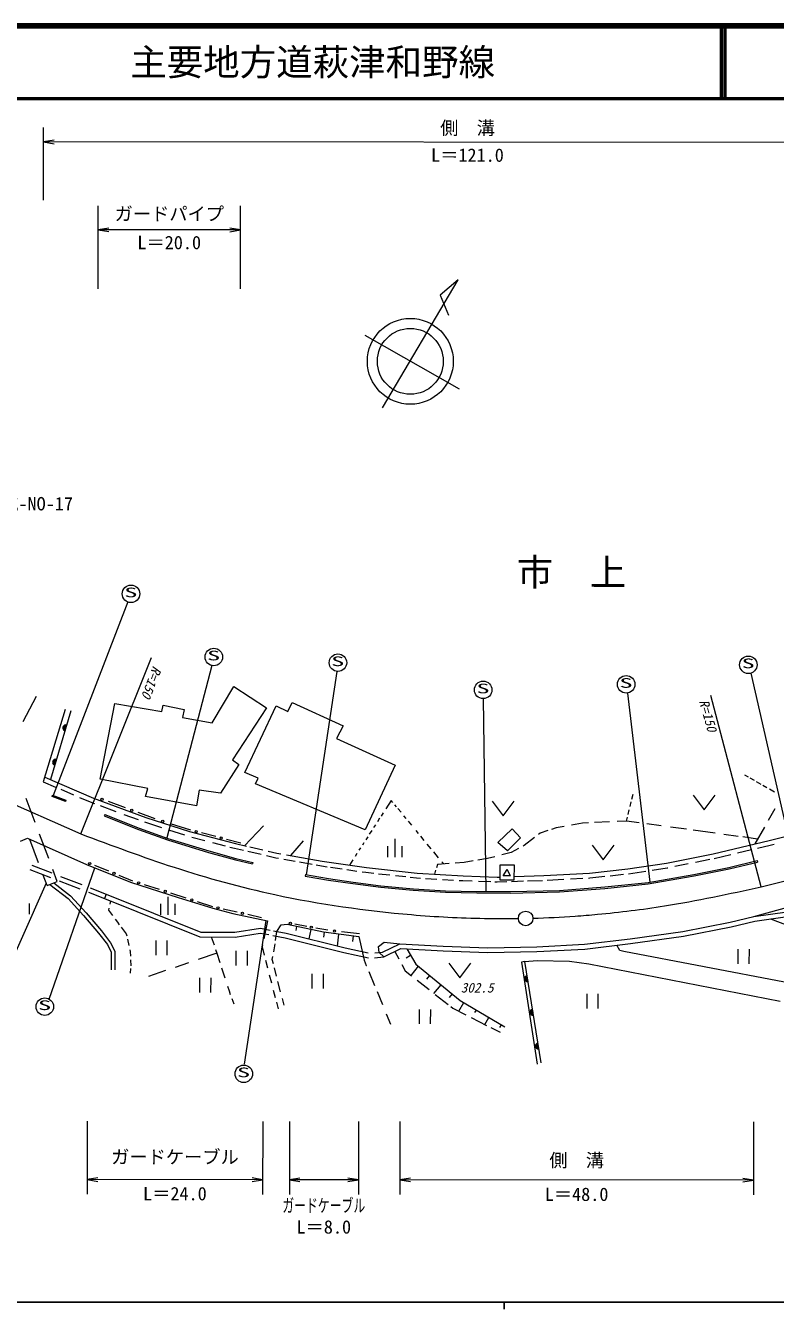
# Model space of a CAD drawing. Units: millimetres, scale not verified. Extents: x 40000 to 680000, y 20000 to 380000.
# Drawn here: x 202393 to 305154, y 204000 to 380000 of the extents above; entities that cross this region are included whole.
import ezdxf
from ezdxf.enums import TextEntityAlignment as Align

# ---------------------------------------------------------------- set-up
doc = ezdxf.new("R2010")
doc.units = ezdxf.units.MM
doc.header["$LTSCALE"] = 1000
for name, color, linetype, lineweight in [('M-BGD', 7, 'Continuous', 13), ('M-TTL', 2, 'Continuous', 140), ('M-TTL-BAND', 7, 'Continuous', 25), ('M-TTL-FRAM', 7, 'Continuous', 13), ('M-TTL-LINE', 7, 'Continuous', 50), ('M-TTL-TXT', 7, 'Continuous', 13)]:
    doc.layers.add(name, color=color, linetype=linetype, lineweight=lineweight)
doc.styles.add('ＭＳ ゴシック', font='')
doc.styles.get('ＭＳ ゴシック').set_extended_font_data('MS Gothic')

# ---------------------------------------------------------------- blocks, each defined once
blk = doc.blocks.new('open_arrow')
at = {"color": 0, "linetype": 'Continuous', "lineweight": -2}
blk.add_lwpolyline([(7.5, 1.25), (0, 0), (7.5, -1.25)], dxfattribs=at)

msp = doc.modelspace()

# ---------------------------------------------------------------- linework, layer by layer
at = {"layer": 'M-BGD'}
for p, q in [((227948, 284402), (230931, 289379)), ((230931, 289379), (235419, 286486)), ((202046, 284599), (203886, 288049)), ((212602, 276678), (214611, 287081)), ((214611, 287081), (221057, 285964)), ((238308, 285950), (238932, 287194)), ((238932, 287194), (245909, 283987)), ((207803, 286250), (204779, 276343)), ((208584, 286070), (205776, 276666)), ((221057, 285964), (221236, 286853)), ((221236, 286853), (224125, 286228)), ((224125, 286228), (223902, 285161)), ((223902, 285161), (227948, 284402)), ((235419, 286486), (230744, 279331)), ((232415, 277611), (236708, 286751)), ((236708, 286751), (238308, 285950)), ((245909, 283987), (245019, 282254)), ((245019, 282254), (253063, 278602)), ((231633, 278708), (229096, 274753)), ((230744, 279331), (231633, 278708)), ((253063, 278602), (248929, 269757)), ((204779, 276343), (206501, 275606)), ((205035, 276941), (211695, 274088)), ((219137, 275428), (212602, 276678)), ((234252, 276819), (232415, 277611)), ((233877, 276043), (234252, 276819)), ((301495, 276952), (300990, 277245)), ((302295, 276490), (301726, 276819)), ((303196, 275969), (302555, 276339)), ((207206, 275304), (208955, 274555)), ((218825, 274317), (219137, 275428)), ((226162, 275200), (225804, 273022)), ((229096, 274753), (226162, 275200)), ((248929, 269757), (233877, 276043)), ((285485, 273962), (285650, 274632)), ((303993, 275507), (303463, 275814)), ((305064, 274888), (304351, 275300)), ((203696, 270764), (202479, 274029)), ((206008, 274306), (206076, 274494)), ((207843, 273645), (206008, 274306)), ((206076, 274494), (207911, 273833)), ((207911, 273833), (207843, 273645)), ((209789, 274197), (211455, 273484)), ((211455, 273484), (211823, 273349)), ((211695, 274088), (218882, 271453)), ((212613, 273059), (214764, 272271)), ((216063, 272749), (213737, 273612)), ((225804, 273022), (218825, 274317)), ((252501, 273772), (251744, 272601)), ((252744, 273477), (252501, 273772)), ((253238, 272880), (253005, 273162)), ((266343, 273663), (267842, 271661)), ((267842, 271661), (269343, 273660)), ((285236, 272951), (285392, 273586)), ((293891, 274497), (295390, 272495)), ((295390, 272495), (296891, 274494)), ((213243, 271850), (213169, 271664)), ((213169, 271664), (217875, 269766)), ((213243, 271850), (217946, 269953)), ((215868, 271866), (217805, 271156)), ((220135, 271239), (217808, 272102)), ((218882, 271453), (224829, 269519)), ((250916, 271320), (250619, 270861)), ((251417, 272096), (251110, 271619)), ((253844, 272148), (253421, 272659)), ((254559, 271283), (254227, 271685)), ((284744, 270951), (284872, 271471)), ((284967, 271861), (285116, 272464)), ((305085, 272620), (304163, 271010)), ((217875, 269766), (221840, 268383)), ((217946, 269953), (221902, 268573)), ((218670, 270839), (221018, 270075)), ((221977, 269763), (224156, 269054)), ((225020, 269688), (222228, 270574)), ((224829, 269519), (231154, 267852)), ((228461, 268809), (226495, 269311)), ((235013, 270279), (232394, 267570)), ((249825, 269632), (249501, 269132)), ((250350, 270445), (250089, 270040)), ((255313, 270371), (254853, 270927)), ((256241, 269250), (255913, 269646)), ((267122, 267997), (269060, 269865)), ((269060, 269865), (270227, 268663)), ((272920, 269287), (272675, 269097)), ((273973, 269637), (272920, 269287)), ((275105, 270014), (274494, 269810)), ((276215, 270210), (275105, 270014)), ((278745, 270658), (277204, 270385)), ((279526, 270696), (278745, 270658)), ((282424, 270838), (280355, 270736)), ((284744, 270951), (283482, 270890)), ((286506, 270709), (284744, 270951)), ((289501, 270298), (287561, 270565)), ((292972, 269822), (290763, 270125)), ((296917, 269280), (293903, 269694)), ((303655, 270123), (302328, 267809)), ((304303, 268277), (311090, 269994)), ((201665, 268182), (202647, 268581)), ((202647, 268581), (210712, 264976)), ((204170, 265198), (202978, 268397)), ((205547, 265798), (204300, 269145)), ((221840, 268383), (227437, 266656)), ((221902, 268573), (227493, 266848)), ((225182, 268754), (226960, 268285)), ((228025, 268004), (229718, 267558)), ((231901, 267931), (229935, 268433)), ((231154, 267852), (232655, 267511)), ((240431, 268216), (238711, 266219)), ((248736, 267948), (248547, 267654)), ((249279, 268788), (249009, 268370)), ((253008, 268506), (253006, 266006)), ((257036, 268288), (256564, 268859)), ((257986, 267140), (257448, 267790)), ((268423, 266862), (267122, 267997)), ((270227, 268663), (268423, 266862)), ((270735, 267591), (270601, 267518)), ((272159, 268696), (270735, 267591)), ((280065, 267634), (281563, 265633)), ((281563, 265633), (283065, 267632)), ((296616, 266456), (304303, 268277)), ((300057, 268849), (298103, 269117)), ((302715, 268484), (300701, 268761)), ((302713, 267232), (304458, 267645)), ((304458, 267645), (304991, 267780)), ((227437, 266656), (231171, 265619)), ((227493, 266848), (231221, 265812)), ((230379, 267384), (230999, 267221)), ((230999, 267221), (232236, 266939)), ((231221, 265812), (233544, 265266)), ((232866, 266796), (234653, 266390)), ((233143, 267400), (234903, 267000)), ((235421, 266215), (236707, 265923)), ((235654, 266829), (236837, 266560)), ((236707, 265923), (237058, 265859)), ((236837, 266560), (237370, 266463)), ((238128, 266326), (243057, 265429)), ((247802, 266503), (247541, 266099)), ((248312, 267292), (248081, 266934)), ((252007, 267507), (252006, 266007)), ((254006, 266005), (254007, 267505)), ((258997, 265917), (258327, 266728)), ((265719, 265815), (264387, 265583)), ((266706, 266061), (265719, 265815)), ((268955, 266622), (267666, 266300)), ((269948, 267162), (268955, 266622)), ((290233, 265174), (296616, 266456)), ((296755, 265820), (299053, 266365)), ((299971, 266583), (301911, 267042)), ((202964, 264303), (205786, 263206)), ((203236, 264895), (205972, 263831)), ((206725, 262639), (206107, 264296)), ((210712, 264976), (216779, 262573)), ((213779, 264065), (211884, 264830)), ((231171, 265619), (233498, 265071)), ((233544, 265266), (233498, 265071)), ((237793, 265726), (239321, 265448)), ((239919, 265339), (241673, 265020)), ((242204, 264924), (242953, 264787)), ((242953, 264787), (243705, 264680)), ((243057, 265429), (249119, 264566)), ((244160, 264615), (245772, 264386)), ((246399, 264297), (247797, 264097)), ((247227, 265613), (246767, 264901)), ((249119, 264566), (256039, 263809)), ((258586, 264194), (258419, 263666)), ((258844, 265012), (258696, 264543)), ((260432, 265117), (258844, 265012)), ((259699, 265069), (259444, 265377)), ((262484, 265252), (261258, 265171)), ((263745, 265472), (262484, 265252)), ((267380, 264891), (267378, 262891)), ((269380, 264890), (267380, 264891)), ((267870, 263418), (268379, 264290)), ((268870, 263417), (268379, 264290)), ((269378, 262890), (269380, 264890)), ((279682, 263790), (284928, 264374)), ((284928, 264374), (290233, 265174)), ((285013, 263730), (287388, 264088)), ((288279, 264222), (290345, 264533)), ((290345, 264533), (290437, 264552)), ((291378, 264741), (293199, 265106)), ((293974, 263641), (298794, 264579)), ((294010, 263444), (298837, 264383)), ((294193, 265306), (296198, 265709)), ((298794, 264579), (302673, 265517)), ((298837, 264383), (302720, 265323)), ((302673, 265517), (302720, 265323)), ((205319, 262115), (204791, 263533)), ((205319, 262115), (206725, 262639)), ((205699, 262256), (208208, 260336)), ((206253, 262463), (208547, 260706)), ((206984, 262740), (209805, 261643)), ((207172, 263364), (210101, 262225)), ((217096, 262727), (215201, 263492)), ((216779, 262573), (223319, 260459)), ((240755, 263601), (240721, 263404)), ((240721, 263404), (243895, 262863)), ((240755, 263601), (243926, 263060)), ((243895, 262863), (247250, 262381)), ((243926, 263060), (247277, 262579)), ((247250, 262381), (251065, 261878)), ((247277, 262579), (251087, 262077)), ((248502, 263997), (249038, 263921)), ((249038, 263921), (250115, 263803)), ((250769, 263731), (252296, 263564)), ((253066, 263480), (254510, 263322)), ((255114, 263256), (255985, 263161)), ((255985, 263161), (256523, 263129)), ((256039, 263809), (262370, 263428)), ((257213, 263087), (258753, 262995)), ((259512, 262949), (261051, 262856)), ((261826, 262810), (262339, 262779)), ((262339, 262779), (263593, 262735)), ((262370, 263428), (267025, 263264)), ((264445, 262704), (266150, 262644)), ((266708, 262625), (267024, 262613)), ((267024, 262613), (268360, 262657)), ((267025, 263264), (267330, 263274)), ((267378, 262891), (269378, 262890)), ((268870, 263417), (267870, 263418)), ((268984, 262678), (270624, 262732)), ((269380, 263341), (273406, 263473)), ((271199, 262750), (273223, 262817)), ((273406, 263473), (279682, 263790)), ((273861, 262845), (276147, 262961)), ((277085, 263008), (278781, 263093)), ((279539, 263132), (279735, 263142)), ((279735, 263142), (281775, 263369)), ((281785, 261906), (287713, 262538)), ((281803, 261707), (287741, 262340)), ((282521, 263452), (284365, 263658)), ((287713, 262538), (293974, 263641)), ((287741, 262340), (294010, 263444)), ((208547, 260706), (210702, 258344)), ((210995, 261180), (213207, 260320)), ((211217, 261791), (213446, 260925)), ((213446, 260925), (213207, 260320)), ((213446, 260925), (226388, 255731)), ((220743, 261553), (218659, 262224)), ((221893, 260578), (221891, 258078)), ((224390, 260380), (222306, 261050)), ((251065, 261878), (255520, 261455)), ((251087, 262077), (255535, 261654)), ((255520, 261455), (259955, 261191)), ((255535, 261654), (259963, 261391)), ((259955, 261191), (264250, 261088)), ((259963, 261391), (264252, 261288)), ((264250, 261088), (268851, 261079)), ((264252, 261288), (268849, 261279)), ((268849, 261279), (275580, 261440)), ((268851, 261079), (275590, 261240)), ((275580, 261440), (281785, 261906)), ((275590, 261240), (281803, 261707)), ((202918, 258163), (202919, 259663)), ((208208, 260336), (210326, 258014)), ((213207, 260320), (226260, 255082)), ((213791, 259021), (213731, 258745)), ((213731, 258745), (214295, 257980)), ((214005, 260000), (213909, 259560)), ((220892, 259579), (220891, 258079)), ((222891, 258077), (222892, 259577)), ((223319, 260459), (228043, 259002)), ((228036, 259206), (225953, 259877)), ((228043, 259002), (230804, 258273)), ((231388, 258453), (229473, 258883)), ((302204, 257864), (315006, 259643)), ((302204, 257864), (307712, 259380)), ((302326, 257225), (315112, 259001)), ((210326, 258014), (212387, 255586)), ((210702, 258344), (212775, 255901)), ((214653, 257493), (214959, 257077)), ((214959, 257077), (215220, 256736)), ((230804, 258273), (235564, 257287)), ((234739, 257699), (232824, 258130)), ((235564, 257287), (235035, 254791)), ((292461, 255808), (298984, 257083)), ((298984, 257083), (302204, 257864)), ((299123, 256447), (302326, 257225)), ((304506, 257528), (307522, 256410)), ((212387, 255586), (213608, 254008)), ((212775, 255901), (214035, 254272)), ((215473, 256405), (216187, 255472)), ((216187, 255472), (216242, 255225)), ((226388, 255731), (231075, 255695)), ((231075, 255695), (234567, 256242)), ((231123, 255045), (234558, 255583)), ((234558, 255583), (235710, 255372)), ((234567, 256242), (235899, 255998)), ((236257, 255272), (237983, 254957)), ((236362, 255914), (238122, 255592)), ((236661, 254557), (236823, 255803)), ((236823, 255803), (237403, 256727)), ((237403, 256727), (238249, 256789)), ((238122, 255592), (246169, 253549)), ((238249, 256789), (243231, 255735)), ((240932, 256511), (239295, 256819)), ((239455, 255924), (239579, 256508)), ((241261, 254795), (241536, 256094)), ((243797, 255971), (242160, 256279)), ((243231, 255735), (248040, 255105)), ((243269, 255034), (243359, 255718)), ((245126, 253814), (245342, 255458)), ((248168, 255466), (245670, 255755)), ((285237, 254782), (292461, 255808)), ((292569, 255167), (299123, 256447)), ((213608, 254008), (214104, 252978)), ((214035, 254272), (214604, 253092)), ((216346, 254762), (216543, 253879)), ((220260, 252574), (220261, 254574)), ((221761, 254573), (221760, 252573)), ((226260, 255082), (231123, 255045)), ((227830, 255070), (228210, 253964)), ((234866, 253995), (234803, 253699)), ((234803, 253699), (235097, 252563)), ((236393, 253023), (236602, 254107)), ((237983, 254957), (246022, 252916)), ((246169, 253549), (249342, 252883)), ((247223, 254419), (247325, 255198)), ((248040, 255105), (248799, 251867)), ((250774, 253745), (251526, 254355)), ((250854, 252924), (250774, 253745)), ((251296, 252971), (253697, 254133)), ((251478, 252337), (253829, 253475)), ((251526, 254355), (253697, 254133)), ((253697, 254133), (259645, 253813)), ((253829, 253475), (259614, 253163)), ((259645, 253813), (265753, 253560)), ((265753, 253560), (272440, 253720)), ((272440, 253720), (279004, 254044)), ((279004, 254044), (285237, 254782)), ((279058, 253396), (285321, 254138)), ((283850, 253212), (283425, 253913)), ((285321, 254138), (292569, 255167)), ((214104, 252978), (214102, 250569)), ((214604, 253092), (214602, 250569)), ((216677, 253279), (216727, 253054)), ((216727, 253054), (216746, 252428)), ((216761, 251929), (216786, 251078)), ((228594, 252846), (226040, 251972)), ((228422, 253347), (228594, 252846)), ((228594, 252846), (229008, 251566)), ((231249, 251138), (231251, 253138)), ((232751, 253136), (232749, 251136)), ((235274, 251880), (235542, 250842)), ((236192, 251981), (236267, 252371)), ((236352, 251361), (236192, 251981)), ((246022, 252916), (249402, 252206)), ((248799, 251867), (249090, 251157)), ((250208, 252201), (251478, 252337)), ((250260, 252860), (251296, 252971)), ((251478, 252337), (250854, 252924)), ((252975, 253062), (253530, 252052)), ((254555, 252202), (255157, 252565)), ((254635, 253432), (255894, 251344)), ((259614, 253163), (265748, 252910)), ((265748, 252910), (272464, 253070)), ((270839, 251672), (272517, 251823)), ((272464, 253070), (279058, 253396)), ((272517, 251823), (276938, 251743)), ((276938, 251743), (279606, 251360)), ((284407, 253073), (283850, 253212)), ((306394, 248874), (284407, 253073)), ((300046, 251367), (300048, 253367)), ((301548, 253366), (301546, 251366)), ((216760, 250717), (216704, 250074)), ((221564, 250441), (219217, 249638)), ((224701, 251514), (222866, 250886)), ((229250, 250814), (229693, 249444)), ((236789, 249673), (236489, 250831)), ((241666, 247989), (241668, 249989)), ((243168, 249988), (243166, 247988)), ((249090, 251157), (249104, 251124)), ((249439, 250309), (250215, 248420)), ((253946, 251296), (254436, 250405)), ((254436, 250405), (255283, 249740)), ((255216, 249793), (256251, 251050)), ((255894, 251344), (261951, 246358)), ((260413, 251441), (261912, 249440)), ((261912, 249440), (263413, 251439)), ((270839, 251672), (270354, 251607)), ((270354, 251607), (272498, 237632)), ((273039, 237796), (270839, 251672)), ((279606, 251360), (305826, 246231)), ((226250, 247431), (226252, 249431)), ((227752, 249429), (227750, 247429)), ((230058, 248314), (230272, 247650)), ((235791, 249882), (236079, 248768)), ((237340, 247543), (236981, 248933)), ((256051, 249137), (257713, 247831)), ((257387, 249283), (257795, 249779)), ((258362, 247321), (259339, 248508)), ((230272, 247650), (230441, 247181)), ((230652, 246596), (230914, 245869)), ((236341, 247753), (236601, 246749)), ((237822, 245683), (237583, 246604)), ((250553, 247597), (251299, 245781)), ((258540, 247182), (260306, 245795)), ((260475, 246741), (260883, 247237)), ((279345, 245246), (279347, 247246)), ((280847, 247245), (280845, 245245)), ((236770, 246098), (237004, 245193)), ((256363, 243124), (256365, 245124)), ((257865, 245123), (257863, 243123)), ((260656, 245519), (260964, 245278)), ((260964, 245278), (262707, 244392)), ((261759, 244874), (262460, 246056)), ((261951, 246358), (268057, 242735)), ((263968, 244677), (264180, 245035)), ((251809, 244537), (252410, 243076)), ((263455, 244012), (265572, 242936)), ((265332, 243058), (265900, 244015)), ((267408, 242635), (267620, 242994)), ((266154, 242640), (267446, 241983))]:
    msp.add_line(p, q, dxfattribs=at)
for centre in [(212864, 273936), (216936, 272426), (221181, 270907), (225758, 269499), (229198, 268621), (211174, 265117), (214490, 263778), (217877, 262475), (221524, 261302), (225171, 260128), (228755, 259045), (232106, 258291), (238681, 256935), (241546, 256395), (244734, 255863)]:
    msp.add_circle(centre, 150, dxfattribs=at)
for centre, radius, start, end in [((207882, 283719), 400, 73.37445, 253.37445), ((207882, 283719), 400, 73.37445, 253.37445), ((207882, 283719), 350, 73.37445, 253.37445), ((207882, 283719), 300, 73.37445, 253.37445), ((207882, 283719), 250, 73.37445, 253.37445), ((207882, 283719), 200, 73.37445, 253.37445), ((207882, 283719), 150, 73.37445, 253.37445), ((207882, 283719), 100, 73.37445, 253.37445), ((207882, 283719), 50, 73.37445, 253.37445), ((206478, 279017), 400, 73.37445, 253.37445), ((206478, 279017), 400, 73.37445, 253.37445), ((206478, 279017), 350, 73.37445, 253.37445), ((206478, 279017), 300, 73.37445, 253.37445), ((206478, 279017), 250, 73.37445, 253.37445), ((206478, 279017), 200, 73.37445, 253.37445), ((206478, 279017), 150, 73.37445, 253.37445), ((206478, 279017), 100, 73.37445, 253.37445), ((206478, 279017), 50, 73.37445, 253.37445), ((271206, 249359), 400, 99.00667, 279.00667), ((271206, 249359), 400, 99.00667, 279.00667), ((271206, 249359), 350, 99.00667, 279.00667), ((271206, 249359), 300, 99.00667, 279.00667), ((271206, 249359), 250, 99.00667, 279.00667), ((271206, 249359), 200, 99.00667, 279.00667), ((271206, 249359), 150, 99.00667, 279.00667), ((271206, 249359), 100, 99.00667, 279.00667), ((271206, 249359), 50, 99.00667, 279.00667), ((271939, 244734), 400, 99.00667, 279.00667), ((271939, 244734), 400, 99.00667, 279.00667), ((271939, 244734), 350, 99.00667, 279.00667), ((271939, 244734), 300, 99.00667, 279.00667), ((271939, 244734), 250, 99.00667, 279.00667), ((271939, 244734), 200, 99.00667, 279.00667), ((271939, 244734), 150, 99.00667, 279.00667), ((271939, 244734), 100, 99.00667, 279.00667), ((271939, 244734), 50, 99.00667, 279.00667), ((272672, 240109), 400, 99.00667, 279.00667), ((272672, 240109), 400, 99.00667, 279.00667), ((272672, 240109), 350, 99.00667, 279.00667), ((272672, 240109), 300, 99.00667, 279.00667), ((272672, 240109), 250, 99.00667, 279.00667), ((272672, 240109), 200, 99.00667, 279.00667), ((272672, 240109), 150, 99.00667, 279.00667), ((272672, 240109), 100, 99.00667, 279.00667), ((272672, 240109), 50, 99.00667, 279.00667)]:
    msp.add_arc(centre, radius, start, end, dxfattribs=at)
at = {"layer": 'M-TTL'}
msp.add_line((680000, 380000), (40000, 380000), dxfattribs=at)
at = {"layer": 'M-TTL-BAND'}
for p, q in [((40000, 205000), (579000, 205000)), ((268000, 205000), (268000, 204000))]:
    msp.add_line(p, q, dxfattribs=at)
at = {"layer": 'M-TTL-FRAM'}
for p, q in [((204845, 356061), (204853, 366061)), ((321067, 363966), (204851, 364061)), ((212322, 343920), (212331, 355293)), ((231819, 343904), (231828, 355277)), ((231826, 351992), (212329, 352008)), ((216397, 300981), (206163, 274463)), ((209949, 269191), (219629, 293376)), ((227916, 292273), (221751, 268626)), ((245041, 291466), (240861, 263583)), ((301778, 291219), (307370, 266766)), ((265094, 287728), (265463, 261286)), ((284883, 288498), (287933, 262577)), ((303225, 261919), (296303, 288173)), ((205595, 246546), (211858, 264522)), ((205201, 262432), (196508, 242889)), ((232385, 237596), (235347, 257332)), ((210843, 229786), (210835, 219786)), ((234881, 229766), (234872, 219766)), ((238546, 229763), (238538, 219763)), ((248003, 229756), (247995, 219756)), ((253691, 229751), (253683, 219751)), ((302164, 229711), (302156, 219711)), ((234874, 221766), (210837, 221786)), ((247997, 221756), (238539, 221763)), ((302157, 221711), (253684, 221751))]:
    msp.add_line(p, q, dxfattribs=at)
for centre in [(216828, 302100), (228182, 293444), (245195, 292656), (301454, 292374), (284710, 289685), (265105, 288928), (205010, 245498), (232288, 236293)]:
    msp.add_circle(centre, 1200, dxfattribs=at)
at = {"layer": 'M-TTL-LINE'}
for p, q in [((297750, 380000), (297750, 370000)), ((298250, 380000), (298250, 370000)), ((40000, 370000), (680000, 370000))]:
    msp.add_line(p, q, dxfattribs=at)
at = {"layer": 'M-TTL-LINE', "color": 2, "lineweight": 13}
for p, q in [((176528, 283840), (209949, 269191)), ((303225, 261919), (367525, 278205))]:
    msp.add_line(p, q, dxfattribs=at)
for points, knots in [([(209949, 269191), (214196, 267598), (218443, 266004), (222756, 264603), (227285, 263131), (231886, 261871), (236543, 260868), (242715, 259538), (248984, 258658), (255277, 258118), (258606, 257832), (261942, 257641), (265281, 257601), (265838, 257595), (266395, 257592), (266952, 257588), (267509, 257584), (268066, 257578), (268623, 257576), (269055, 257575), (269487, 257576), (269919, 257577)], [0, 0, 0, 0, 1, 1, 1, 2, 2, 2, 3, 3, 3, 4, 4, 4, 5, 5, 5, 6, 6, 6, 7, 7, 7, 7]), ([(271934, 257611), (273859, 257694), (275783, 257777), (277704, 257914), (278217, 257950), (278729, 257990), (279241, 258032), (279754, 258075), (280266, 258119), (280778, 258167), (283848, 258450), (286912, 258825), (289957, 259311), (294407, 260022), (298816, 260971), (303225, 261919)], [0, 0, 0, 0, 1, 1, 1, 2, 2, 2, 3, 3, 3, 4, 4, 4, 5, 5, 5, 5])]:
    msp.add_open_spline(points, degree=3, knots=knots, dxfattribs=at)
at = {"layer": 'M-TTL-TXT', "color": 3}
for p, q in [((251327, 327606), (261700, 345175)), ((261700, 345175), (259203, 343029)), ((259203, 343029), (260359, 340304)), ((248897, 337559), (261803, 330227))]:
    msp.add_line(p, q, dxfattribs=at)
for centre, radius in [((255120, 333978), 5885), ((255120, 333978), 4520), ((270933, 257594), 1000)]:
    msp.add_circle(centre, radius, dxfattribs=at)

# ---------------------------------------------------------------- block references
at = {"layer": 'M-TTL-FRAM', "xscale": 193, "yscale": 193}
for p in [(204851, 364061), (212329, 352008), (210837, 221786), (238539, 221763), (253684, 221751)]:
    msp.add_blockref('open_arrow', p, dxfattribs=at)
at = {"layer": 'M-TTL-FRAM', "xscale": 193, "yscale": 193, "rotation": 180}
for p in [(231826, 351992), (234874, 221766), (247997, 221756), (302157, 221711)]:
    msp.add_blockref('open_arrow', p, dxfattribs=at)

# ---------------------------------------------------------------- texts
at = {"layer": 'M-BGD', "style": 'ＭＳ ゴシック', "oblique": 15}
msp.add_text('302.5', height=1320, rotation=359.953, dxfattribs=at).set_placement((262030, 247040), align=Align.BOTTOM_LEFT)
at = {"layer": 'M-TTL', "color": 7, "style": 'ＭＳ ゴシック'}
msp.add_text('市\u3000上', height=3666, rotation=359.953, dxfattribs=at).set_placement((269710, 302129), align=Align.BOTTOM_LEFT)
at = {"layer": 'M-TTL-FRAM', "style": 'ＭＳ ゴシック'}
for s, p in [('側\u3000溝', (259209, 364513)), ('L＝121.0', (257956, 360793)), ('ガードパイプ', (214578, 352744)), ('L＝20.0', (217700, 348804)), ('警戒-NO-17', (196397, 312994)), ('ガードケーブル', (214107, 223430)), ('側\u3000溝', (274172, 222974)), ('L＝24.0', (218478, 218403)), ('L＝48.0', (273543, 218318)), ('L＝8.0', (239512, 213836))]:
    msp.add_text(s, height=1833, rotation=359.953, dxfattribs=at).set_placement(p, align=Align.BOTTOM_LEFT)
for s, height, width, p in [('S', 1320, 2, (215909, 301238)), ('S', 1320, 2, (227262, 292582)), ('S', 1320, 2, (244275, 291794)), ('S', 1320, 2, (300535, 291512)), ('S', 1320, 2, (283791, 288823)), ('S', 1320, 2, (264186, 288066)), ('S', 1320, 2, (204091, 244636)), ('S', 1320, 2, (231368, 235431)), ('ガードケーブル', 1833, 0.65, (237564, 216771))]:
    msp.add_text(s, height=height, rotation=359.953, dxfattribs=dict(at, width=width)).set_placement(p, align=Align.BOTTOM_LEFT)
at = {"layer": 'M-TTL-FRAM', "style": 'ＭＳ ゴシック', "oblique": 15}
for rotation, p in [(248.887, (219507, 292463)), (285.843, (294299, 287286))]:
    msp.add_text('R=150', height=1320, rotation=rotation, dxfattribs=at).set_placement(p, align=Align.BOTTOM_LEFT)
at = {"layer": 'M-TTL-TXT', "style": 'ＭＳ ゴシック'}
msp.add_text('主要地方道萩津和野線', height=3666, dxfattribs=at).set_placement((216734, 375000), align=Align.MIDDLE_LEFT)

doc.saveas('drawing.dxf')
